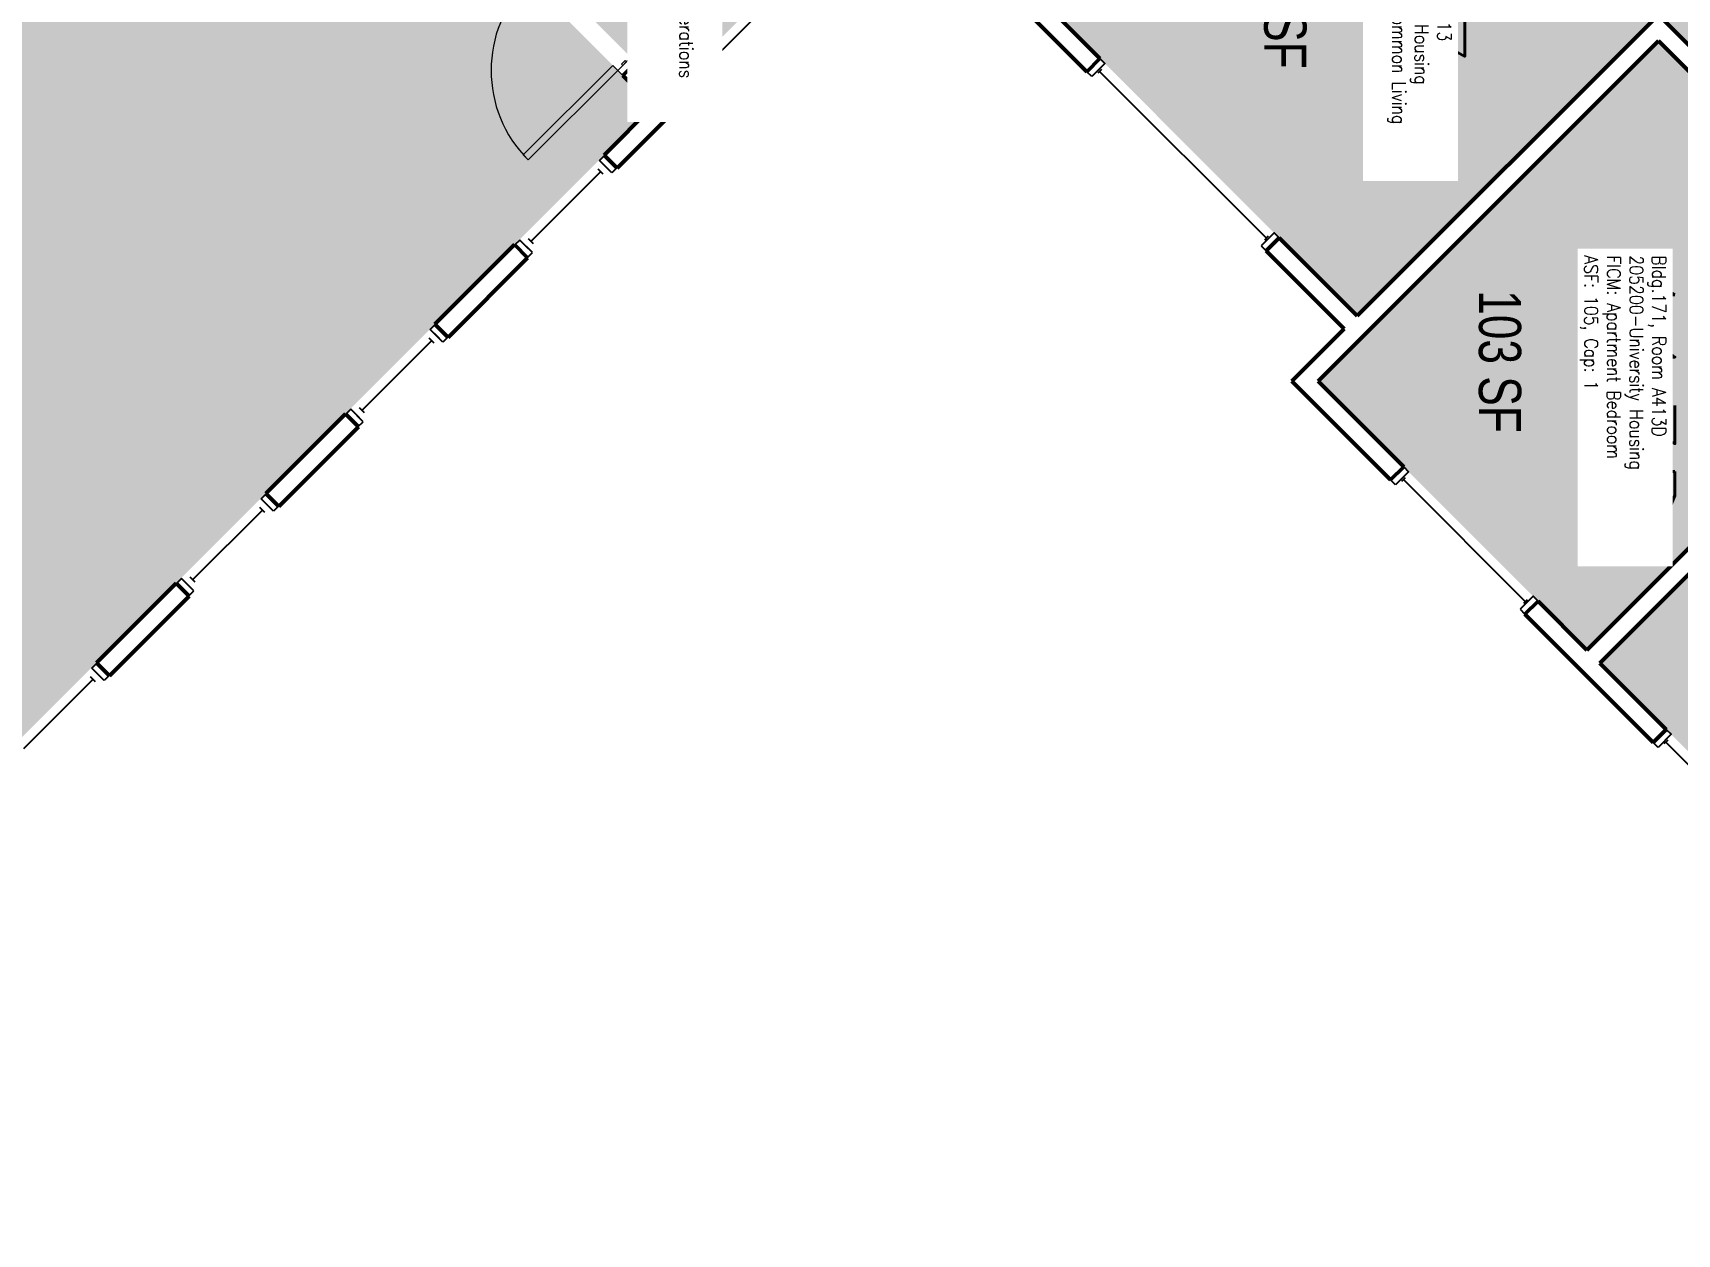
# Model space of a CAD drawing. Header units: inches. Extents: x 88 to 3257, y -489 to 2081.
# Drawn here: x 1965.7 to 2432.9, y 1173.5 to 1514.8 of the extents above; entities that cross this region are included whole.
import ezdxf
from ezdxf.enums import TextEntityAlignment as Align

# ---------------------------------------------------------------- set-up
doc = ezdxf.new("R2010")
doc.units = ezdxf.units.IN
doc.header["$LTSCALE"] = 48
doc.header["$MEASUREMENT"] = 0
for name, color, linetype in [('A-DOOR', 2, 'Continuous'), ('A-GLAZ', 1, 'Continuous'), ('A-IDEN-VNUM', 4, 'Continuous'), ('A-WALL', 5, 'Continuous'), ('AREA-TEXT', 3, 'Continuous'), ('Rooms-Category-Color', 7, 'Continuous'), ('Rooms-College-Color', 7, 'Continuous'), ('Rooms-Department-Color', 7, 'Continuous'), ('Rooms-Division-Color', 7, 'Continuous'), ('Rooms-Information', 7, 'Continuous')]:
    doc.layers.add(name, color=color, linetype=linetype)
doc.styles.add('AREA', font='arial.ttf', dxfattribs={"width": 0.75, "height": 12})
doc.styles.add('ROOMVNUMBER', font='simplex.shx', dxfattribs={"width": 0.85})

msp = doc.modelspace()

# ---------------------------------------------------------------- hatches: boundary and pattern name
at = {"layer": 'Rooms-Category-Color', "true_color": 0x728ef3}
for points in [[(2328.64, 1612.67), (2388.14, 1553.17), (2462.47, 1627.51), (2505.69, 1584.29), (2499.36, 1577.96), (2503.08, 1574.24), (2509.41, 1580.57), (2524.4, 1565.58), (2489.48, 1530.67), (2474.49, 1545.66), (2479.03, 1550.2), (2475.32, 1553.91), (2465.65, 1544.25), (2488.07, 1521.83), (2497.88, 1531.64), (2518.21, 1511.31), (2508.4, 1501.5), (2632.87, 1377.03), (2642.68, 1386.84), (2663.01, 1366.51), (2622, 1325.5), (2427.54, 1519.95), (2341.98, 1434.39), (2246.17, 1530.2)], [(1890.7, 1179.49), (1890.7, 1242.8), (1943.08, 1295.17), (1938.83, 1299.41), (1948.2, 1308.78), (1952.45, 1304.54), (2141.96, 1494.05), (2035.07, 1600.94), (1845.56, 1411.43), (1849.8, 1407.18), (1840.43, 1397.82), (1836.19, 1402.06), (1805.39, 1371.26), (1759.4, 1417.24), (1657.2, 1417.24), (1657.2, 1395.99), (1643.95, 1395.99), (1643.95, 1173.49), (1722.95, 1173.49), (1722.95, 1179.49)], [(2188.1, 1540.19), (2145.67, 1497.77), (2095.65, 1547.79), (2138.07, 1590.22)], [(2427.54, 1512.53), (2330.85, 1415.83), (2407.22, 1339.46), (2503.91, 1436.16)], [(2410.93, 1335.75), (2487.03, 1259.65), (2583.73, 1356.34), (2507.62, 1432.45)]]:
    msp.add_hatch(color=171, dxfattribs=at).paths.add_polyline_path(points)
at = {"layer": 'Rooms-College-Color', "true_color": 0xadadad}
for points in [[(2328.64, 1612.67), (2388.14, 1553.17), (2462.47, 1627.51), (2505.69, 1584.29), (2499.36, 1577.96), (2503.08, 1574.24), (2509.41, 1580.57), (2524.4, 1565.58), (2489.48, 1530.67), (2474.49, 1545.66), (2479.03, 1550.2), (2475.32, 1553.91), (2465.65, 1544.25), (2488.07, 1521.83), (2497.88, 1531.64), (2518.21, 1511.31), (2508.4, 1501.5), (2632.87, 1377.03), (2642.68, 1386.84), (2663.01, 1366.51), (2622, 1325.5), (2427.54, 1519.95), (2341.98, 1434.39), (2246.17, 1530.2)], [(1890.7, 1179.49), (1890.7, 1242.8), (1943.08, 1295.17), (1938.83, 1299.41), (1948.2, 1308.78), (1952.45, 1304.54), (2141.96, 1494.05), (2035.07, 1600.94), (1845.56, 1411.43), (1849.8, 1407.18), (1840.43, 1397.82), (1836.19, 1402.06), (1805.39, 1371.26), (1759.4, 1417.24), (1657.2, 1417.24), (1657.2, 1395.99), (1643.95, 1395.99), (1643.95, 1173.49), (1722.95, 1173.49), (1722.95, 1179.49)], [(2188.1, 1540.19), (2145.67, 1497.77), (2095.65, 1547.79), (2138.07, 1590.22)], [(2427.54, 1512.53), (2330.85, 1415.83), (2407.22, 1339.46), (2503.91, 1436.16)], [(2410.93, 1335.75), (2487.03, 1259.65), (2583.73, 1356.34), (2507.62, 1432.45)]]:
    msp.add_hatch(color=253, dxfattribs=at).paths.add_polyline_path(points)
at = {"layer": 'Rooms-Department-Color', "true_color": 0x604aed}
for points in [[(2328.64, 1612.67), (2388.14, 1553.17), (2462.47, 1627.51), (2505.69, 1584.29), (2499.36, 1577.96), (2503.08, 1574.24), (2509.41, 1580.57), (2524.4, 1565.58), (2489.48, 1530.67), (2474.49, 1545.66), (2479.03, 1550.2), (2475.32, 1553.91), (2465.65, 1544.25), (2488.07, 1521.83), (2497.88, 1531.64), (2518.21, 1511.31), (2508.4, 1501.5), (2632.87, 1377.03), (2642.68, 1386.84), (2663.01, 1366.51), (2622, 1325.5), (2427.54, 1519.95), (2341.98, 1434.39), (2246.17, 1530.2)], [(1890.7, 1179.49), (1890.7, 1242.8), (1943.08, 1295.17), (1938.83, 1299.41), (1948.2, 1308.78), (1952.45, 1304.54), (2141.96, 1494.05), (2035.07, 1600.94), (1845.56, 1411.43), (1849.8, 1407.18), (1840.43, 1397.82), (1836.19, 1402.06), (1805.39, 1371.26), (1759.4, 1417.24), (1657.2, 1417.24), (1657.2, 1395.99), (1643.95, 1395.99), (1643.95, 1173.49), (1722.95, 1173.49), (1722.95, 1179.49)], [(2188.1, 1540.19), (2145.67, 1497.77), (2095.65, 1547.79), (2138.07, 1590.22)], [(2427.54, 1512.53), (2330.85, 1415.83), (2407.22, 1339.46), (2503.91, 1436.16)], [(2410.93, 1335.75), (2487.03, 1259.65), (2583.73, 1356.34), (2507.62, 1432.45)]]:
    msp.add_hatch(color=173, dxfattribs=at).paths.add_polyline_path(points)
at = {"layer": 'Rooms-Division-Color', "true_color": 0x604aed}
for points in [[(2328.64, 1612.67), (2388.14, 1553.17), (2462.47, 1627.51), (2505.69, 1584.29), (2499.36, 1577.96), (2503.08, 1574.24), (2509.41, 1580.57), (2524.4, 1565.58), (2489.48, 1530.67), (2474.49, 1545.66), (2479.03, 1550.2), (2475.32, 1553.91), (2465.65, 1544.25), (2488.07, 1521.83), (2497.88, 1531.64), (2518.21, 1511.31), (2508.4, 1501.5), (2632.87, 1377.03), (2642.68, 1386.84), (2663.01, 1366.51), (2622, 1325.5), (2427.54, 1519.95), (2341.98, 1434.39), (2246.17, 1530.2)], [(1890.7, 1179.49), (1890.7, 1242.8), (1943.08, 1295.17), (1938.83, 1299.41), (1948.2, 1308.78), (1952.45, 1304.54), (2141.96, 1494.05), (2035.07, 1600.94), (1845.56, 1411.43), (1849.8, 1407.18), (1840.43, 1397.82), (1836.19, 1402.06), (1805.39, 1371.26), (1759.4, 1417.24), (1657.2, 1417.24), (1657.2, 1395.99), (1643.95, 1395.99), (1643.95, 1173.49), (1722.95, 1173.49), (1722.95, 1179.49)], [(2188.1, 1540.19), (2145.67, 1497.77), (2095.65, 1547.79), (2138.07, 1590.22)], [(2427.54, 1512.53), (2330.85, 1415.83), (2407.22, 1339.46), (2503.91, 1436.16)], [(2410.93, 1335.75), (2487.03, 1259.65), (2583.73, 1356.34), (2507.62, 1432.45)]]:
    msp.add_hatch(color=173, dxfattribs=at).paths.add_polyline_path(points)

# ---------------------------------------------------------------- linework, layer by layer
at = {"layer": 'A-DOOR', "linetype": 'Continuous', "lineweight": 18}
for p, q in [((2130.44, 1505.57), (2104.99, 1480.12)), ((2130.44, 1505.57), (2104.99, 1480.12)), ((2131.86, 1504.16), (2130.44, 1505.57)), ((2131.86, 1504.16), (2130.44, 1505.57)), ((2131.86, 1504.16), (2135.57, 1507.87)), ((2131.86, 1504.16), (2135.57, 1507.87)), ((2133.98, 1506.99), (2132.92, 1505.93)), ((2133.98, 1506.99), (2132.92, 1505.93)), ((2132.92, 1505.93), (2133.27, 1505.57)), ((2132.92, 1505.93), (2133.27, 1505.57)), ((2133.27, 1505.57), (2134.33, 1506.63)), ((2133.27, 1505.57), (2134.33, 1506.63)), ((2136.99, 1506.46), (2133.27, 1502.74)), ((2136.99, 1506.46), (2133.27, 1502.74)), ((2134.33, 1506.63), (2133.98, 1506.99)), ((2134.33, 1506.63), (2133.98, 1506.99)), ((2135.57, 1507.87), (2136.99, 1506.46)), ((2135.57, 1507.87), (2136.99, 1506.46)), ((2106.4, 1478.7), (2131.86, 1504.16)), ((2106.4, 1478.7), (2131.86, 1504.16)), ((2133.27, 1502.74), (2131.86, 1504.16)), ((2133.27, 1502.74), (2131.86, 1504.16)), ((2104.99, 1480.12), (2106.4, 1478.7)), ((2104.99, 1480.12), (2106.4, 1478.7))]:
    msp.add_line(p, q, dxfattribs=at)
at = {"layer": 'A-DOOR'}
for p, q in [((2136.52, 1500.34), (2137.95, 1501.76)), ((2136.52, 1500.34), (2137.95, 1501.76)), ((2136.82, 1500.04), (2136.52, 1500.34)), ((2136.82, 1500.04), (2136.52, 1500.34)), ((2137.84, 1501.05), (2136.82, 1500.04)), ((2137.84, 1501.05), (2136.82, 1500.04)), ((2137.95, 1501.76), (2139.37, 1503.19)), ((2137.95, 1501.76), (2139.37, 1503.19)), ((2145.94, 1493.58), (2138.47, 1501.05)), ((2145.94, 1493.58), (2138.47, 1501.05)), ((2139.67, 1502.88), (2138.66, 1501.87)), ((2139.67, 1502.88), (2138.66, 1501.87)), ((2138.66, 1501.23), (2146.12, 1493.77)), ((2138.66, 1501.23), (2146.12, 1493.77)), ((2139.37, 1503.19), (2139.67, 1502.88)), ((2139.37, 1503.19), (2139.67, 1502.88)), ((2144.93, 1491.93), (2145.94, 1492.95)), ((2144.93, 1491.93), (2145.94, 1492.95)), ((2145.23, 1491.63), (2144.93, 1491.93)), ((2145.23, 1491.63), (2144.93, 1491.93)), ((2148.08, 1494.48), (2145.23, 1491.63)), ((2148.08, 1494.48), (2145.23, 1491.63)), ((2146.76, 1493.77), (2147.78, 1494.78)), ((2146.76, 1493.77), (2147.78, 1494.78)), ((2147.78, 1494.78), (2148.08, 1494.48)), ((2147.78, 1494.78), (2148.08, 1494.48))]:
    msp.add_line(p, q, dxfattribs=at)
at = {"layer": 'A-DOOR', "linetype": 'Continuous', "lineweight": 18}
msp.add_arc((2131.86, 1504.16), 36, 135, 225, dxfattribs=at)
msp.add_arc((2131.86, 1504.16), 36, 135, 225, dxfattribs=at)
at = {"layer": 'A-DOOR'}
for centre, start, end in [((2138.16, 1500.73), 45, 135), ((2138.16, 1500.73), 45, 135), ((2138.98, 1501.55), 135, 225), ((2138.98, 1501.55), 135, 225), ((2145.62, 1493.26), 315, 45), ((2145.62, 1493.26), 315, 45), ((2146.44, 1494.08), 225, 315), ((2146.44, 1494.08), 225, 315)]:
    msp.add_arc(centre, 0.45, start, end, dxfattribs=at)
at = {"layer": 'A-GLAZ', "linetype": 'Continuous', "lineweight": 25}
for p, q in [((2170.87, 1519.25), (2159.55, 1507.93)), ((2170.87, 1519.25), (2159.55, 1507.93)), ((2156.37, 1508.29), (2154.96, 1506.87)), ((2156.37, 1508.29), (2154.96, 1506.87)), ((2154.96, 1506.87), (2158.49, 1503.34)), ((2154.96, 1506.87), (2158.49, 1503.34)), ((2159.91, 1504.75), (2156.37, 1508.29)), ((2159.91, 1504.75), (2156.37, 1508.29)), ((2157.43, 1507.23), (2158.85, 1505.81)), ((2157.43, 1507.23), (2158.85, 1505.81)), ((2158.49, 1503.34), (2159.91, 1504.75)), ((2158.49, 1503.34), (2159.91, 1504.75)), ((2160.26, 1507.23), (2158.85, 1508.64)), ((2160.26, 1507.23), (2158.85, 1508.64)), ((2269.32, 1504.4), (2268.26, 1503.34)), ((2269.32, 1504.4), (2268.26, 1503.34)), ((2268.79, 1503.87), (2316.17, 1456.5)), ((2268.79, 1503.87), (2316.17, 1456.5)), ((2126.67, 1478.59), (2128.09, 1480)), ((2126.67, 1478.59), (2128.09, 1480)), ((2130.21, 1475.05), (2126.67, 1478.59)), ((2130.21, 1475.05), (2126.67, 1478.59)), ((2127.73, 1477.53), (2129.15, 1476.11)), ((2127.73, 1477.53), (2129.15, 1476.11)), ((2128.09, 1480), (2131.62, 1476.47)), ((2128.09, 1480), (2131.62, 1476.47)), ((2131.62, 1476.47), (2130.21, 1475.05)), ((2131.62, 1476.47), (2130.21, 1475.05)), ((2107.23, 1455.61), (2127.03, 1475.41)), ((2107.23, 1455.61), (2127.03, 1475.41)), ((2127.73, 1474.7), (2126.32, 1476.11)), ((2127.73, 1474.7), (2126.32, 1476.11)), ((2104.04, 1455.96), (2102.63, 1454.55)), ((2104.04, 1455.96), (2102.63, 1454.55)), ((2102.63, 1454.55), (2106.17, 1451.01)), ((2102.63, 1454.55), (2106.17, 1451.01)), ((2107.58, 1452.43), (2104.04, 1455.96)), ((2107.58, 1452.43), (2104.04, 1455.96)), ((2106.52, 1453.49), (2105.11, 1454.9)), ((2106.52, 1453.49), (2105.11, 1454.9)), ((2107.93, 1454.9), (2106.52, 1456.32)), ((2107.93, 1454.9), (2106.52, 1456.32)), ((2316.7, 1457.03), (2315.64, 1455.96)), ((2316.7, 1457.03), (2315.64, 1455.96)), ((2106.17, 1451.01), (2107.58, 1452.43)), ((2106.17, 1451.01), (2107.58, 1452.43)), ((2078.59, 1430.51), (2080, 1431.92)), ((2078.59, 1430.51), (2080, 1431.92)), ((2082.12, 1426.97), (2078.59, 1430.51)), ((2082.12, 1426.97), (2078.59, 1430.51)), ((2080, 1431.92), (2083.54, 1428.38)), ((2080, 1431.92), (2083.54, 1428.38)), ((2059.14, 1407.52), (2078.94, 1427.32)), ((2059.14, 1407.52), (2078.94, 1427.32)), ((2079.65, 1426.62), (2078.23, 1428.03)), ((2079.65, 1426.62), (2078.23, 1428.03)), ((2079.65, 1429.45), (2081.06, 1428.03)), ((2079.65, 1429.45), (2081.06, 1428.03)), ((2083.54, 1428.38), (2082.12, 1426.97)), ((2083.54, 1428.38), (2082.12, 1426.97)), ((2055.96, 1407.88), (2054.55, 1406.46)), ((2055.96, 1407.88), (2054.55, 1406.46)), ((2054.55, 1406.46), (2058.08, 1402.93)), ((2054.55, 1406.46), (2058.08, 1402.93)), ((2059.5, 1404.34), (2055.96, 1407.88)), ((2059.5, 1404.34), (2055.96, 1407.88)), ((2058.44, 1405.4), (2057.02, 1406.82)), ((2058.44, 1405.4), (2057.02, 1406.82)), ((2059.85, 1406.82), (2058.44, 1408.23)), ((2059.85, 1406.82), (2058.44, 1408.23)), ((2058.08, 1402.93), (2059.5, 1404.34)), ((2058.08, 1402.93), (2059.5, 1404.34)), ((2355.62, 1388.41), (2354.56, 1387.35)), ((2355.62, 1388.41), (2354.56, 1387.35)), ((2355.09, 1387.88), (2389.74, 1353.23)), ((2355.09, 1387.88), (2389.74, 1353.23)), ((2030.51, 1382.42), (2031.92, 1383.84)), ((2030.51, 1382.42), (2031.92, 1383.84)), ((2031.92, 1383.84), (2035.45, 1380.3)), ((2031.92, 1383.84), (2035.45, 1380.3)), ((2030.86, 1379.24), (2011.06, 1359.44)), ((2030.86, 1379.24), (2011.06, 1359.44)), ((2031.57, 1378.53), (2030.15, 1379.95)), ((2031.57, 1378.53), (2030.15, 1379.95)), ((2034.04, 1378.89), (2030.51, 1382.42)), ((2034.04, 1378.89), (2030.51, 1382.42)), ((2032.98, 1379.95), (2031.57, 1381.36)), ((2032.98, 1379.95), (2031.57, 1381.36)), ((2035.45, 1380.3), (2034.04, 1378.89)), ((2035.45, 1380.3), (2034.04, 1378.89)), ((2007.88, 1359.8), (2006.46, 1358.38)), ((2007.88, 1359.8), (2006.46, 1358.38)), ((2011.41, 1356.26), (2007.88, 1359.8)), ((2011.41, 1356.26), (2007.88, 1359.8)), ((2011.77, 1358.73), (2010.35, 1360.15)), ((2011.77, 1358.73), (2010.35, 1360.15)), ((2006.46, 1358.38), (2010, 1354.85)), ((2006.46, 1358.38), (2010, 1354.85)), ((2008.94, 1358.73), (2010.35, 1357.32)), ((2008.94, 1358.73), (2010.35, 1357.32)), ((2010, 1354.85), (2011.41, 1356.26)), ((2010, 1354.85), (2011.41, 1356.26)), ((2390.27, 1353.76), (2389.21, 1352.7)), ((2390.27, 1353.76), (2389.21, 1352.7)), ((1983.48, 1330.45), (1982.07, 1331.86)), ((1983.48, 1330.45), (1982.07, 1331.86)), ((1982.42, 1334.34), (1983.84, 1335.75)), ((1982.42, 1334.34), (1983.84, 1335.75)), ((1985.96, 1330.8), (1982.42, 1334.34)), ((1985.96, 1330.8), (1982.42, 1334.34)), ((1984.9, 1331.86), (1983.48, 1333.28)), ((1984.9, 1331.86), (1983.48, 1333.28)), ((1983.84, 1335.75), (1987.37, 1332.22)), ((1983.84, 1335.75), (1987.37, 1332.22)), ((1987.37, 1332.22), (1985.96, 1330.8)), ((1987.37, 1332.22), (1985.96, 1330.8)), ((1982.78, 1331.16), (1962.98, 1311.36)), ((1982.78, 1331.16), (1962.98, 1311.36)), ((2430.2, 1313.83), (2429.14, 1312.77)), ((2430.2, 1313.83), (2429.14, 1312.77)), ((2429.67, 1313.3), (2464.31, 1278.65)), ((2429.67, 1313.3), (2464.31, 1278.65))]:
    msp.add_line(p, q, dxfattribs=at)
for points in [[(2266.58, 1502.37), (2265.17, 1503.78), (2268.88, 1507.5), (2270.3, 1506.08)], [(2266.58, 1502.37), (2265.17, 1503.78), (2268.88, 1507.5), (2270.3, 1506.08)], [(2314.67, 1454.29), (2316.08, 1452.87), (2319.79, 1456.58), (2318.38, 1458)], [(2314.67, 1454.29), (2316.08, 1452.87), (2319.79, 1456.58), (2318.38, 1458)], [(2352.88, 1386.38), (2351.46, 1387.79), (2355.18, 1391.5), (2356.59, 1390.09)], [(2352.88, 1386.38), (2351.46, 1387.79), (2355.18, 1391.5), (2356.59, 1390.09)], [(2388.23, 1351.02), (2389.65, 1349.61), (2393.36, 1353.32), (2391.95, 1354.73)], [(2388.23, 1351.02), (2389.65, 1349.61), (2393.36, 1353.32), (2391.95, 1354.73)], [(2427.46, 1311.8), (2426.04, 1313.21), (2429.75, 1316.92), (2431.17, 1315.51)], [(2427.46, 1311.8), (2426.04, 1313.21), (2429.75, 1316.92), (2431.17, 1315.51)]]:
    msp.add_lwpolyline(points, close=True, dxfattribs=at)
at = {"layer": 'A-WALL', "linetype": 'Continuous', "lineweight": 50}
for p, q in [((2238.75, 1530.2), (2265.17, 1503.78)), ((2238.75, 1530.2), (2265.17, 1503.78)), ((2268.88, 1507.5), (2246.17, 1530.2)), ((2268.88, 1507.5), (2246.17, 1530.2)), ((2427.54, 1519.95), (2341.98, 1434.39)), ((2427.54, 1519.95), (2341.98, 1434.39)), ((2477.93, 1469.57), (2427.54, 1519.95)), ((2477.93, 1469.57), (2427.54, 1519.95)), ((2330.85, 1415.83), (2427.54, 1512.53)), ((2330.85, 1415.83), (2427.54, 1512.53)), ((2427.54, 1512.53), (2474.21, 1465.86)), ((2427.54, 1512.53), (2474.21, 1465.86)), ((2136.99, 1506.46), (2133.27, 1502.74)), ((2136.99, 1506.46), (2133.27, 1502.74)), ((2145.67, 1497.77), (2136.99, 1506.46)), ((2145.67, 1497.77), (2136.99, 1506.46)), ((2154.87, 1506.96), (2145.67, 1497.77)), ((2154.87, 1506.96), (2145.67, 1497.77)), ((2158.58, 1503.25), (2154.87, 1506.96)), ((2158.58, 1503.25), (2154.87, 1506.96)), ((2265.17, 1503.78), (2268.88, 1507.5)), ((2265.17, 1503.78), (2268.88, 1507.5)), ((2131.71, 1476.38), (2158.58, 1503.25)), ((2131.71, 1476.38), (2158.58, 1503.25)), ((2133.27, 1502.74), (2141.96, 1494.05)), ((2133.27, 1502.74), (2141.96, 1494.05)), ((2141.96, 1494.05), (2128, 1480.09)), ((2141.96, 1494.05), (2128, 1480.09)), ((2128, 1480.09), (2131.71, 1476.38)), ((2128, 1480.09), (2131.71, 1476.38)), ((2102.54, 1454.64), (2079.91, 1432.01)), ((2102.54, 1454.64), (2079.91, 1432.01)), ((2106.25, 1450.92), (2102.54, 1454.64)), ((2106.25, 1450.92), (2102.54, 1454.64)), ((2319.79, 1456.58), (2316.08, 1452.87)), ((2319.79, 1456.58), (2316.08, 1452.87)), ((2341.98, 1434.39), (2319.79, 1456.58)), ((2341.98, 1434.39), (2319.79, 1456.58)), ((2083.63, 1428.3), (2106.25, 1450.92)), ((2083.63, 1428.3), (2106.25, 1450.92)), ((2316.08, 1452.87), (2338.27, 1430.68)), ((2316.08, 1452.87), (2338.27, 1430.68)), ((2503.91, 1436.16), (2407.22, 1339.46)), ((2503.91, 1436.16), (2407.22, 1339.46)), ((2079.91, 1432.01), (2083.63, 1428.3)), ((2079.91, 1432.01), (2083.63, 1428.3)), ((2338.27, 1430.68), (2323.42, 1415.83)), ((2338.27, 1430.68), (2323.42, 1415.83)), ((2410.93, 1335.75), (2507.62, 1432.45)), ((2410.93, 1335.75), (2507.62, 1432.45)), ((2323.42, 1415.83), (2351.46, 1387.79)), ((2323.42, 1415.83), (2351.46, 1387.79)), ((2355.18, 1391.5), (2330.85, 1415.83)), ((2355.18, 1391.5), (2330.85, 1415.83)), ((2054.46, 1406.55), (2031.83, 1383.93)), ((2054.46, 1406.55), (2031.83, 1383.93)), ((2058.17, 1402.84), (2054.46, 1406.55)), ((2058.17, 1402.84), (2054.46, 1406.55)), ((2035.54, 1380.21), (2058.17, 1402.84)), ((2035.54, 1380.21), (2058.17, 1402.84)), ((2351.46, 1387.79), (2355.18, 1391.5)), ((2351.46, 1387.79), (2355.18, 1391.5)), ((2031.83, 1383.93), (2035.54, 1380.21)), ((2031.83, 1383.93), (2035.54, 1380.21)), ((2006.38, 1358.47), (1983.75, 1335.84)), ((2006.38, 1358.47), (1983.75, 1335.84)), ((2010.09, 1354.76), (2006.38, 1358.47)), ((2010.09, 1354.76), (2006.38, 1358.47)), ((1987.46, 1332.13), (2010.09, 1354.76)), ((1987.46, 1332.13), (2010.09, 1354.76)), ((2393.36, 1353.32), (2389.65, 1349.61)), ((2393.36, 1353.32), (2389.65, 1349.61)), ((2407.22, 1339.46), (2393.36, 1353.32)), ((2407.22, 1339.46), (2393.36, 1353.32)), ((2389.65, 1349.61), (2426.04, 1313.21)), ((2389.65, 1349.61), (2426.04, 1313.21)), ((1983.75, 1335.84), (1987.46, 1332.13)), ((1983.75, 1335.84), (1987.46, 1332.13)), ((2429.75, 1316.92), (2410.93, 1335.75)), ((2429.75, 1316.92), (2410.93, 1335.75)), ((2426.04, 1313.21), (2429.75, 1316.92)), ((2426.04, 1313.21), (2429.75, 1316.92))]:
    msp.add_line(p, q, dxfattribs=at)

# ---------------------------------------------------------------- texts
at = {"layer": 'A-IDEN-VNUM', "style": 'ROOMVNUMBER', "width": 0.85}
for s, p in [('413', (2359.01, 1533.69)), ('413D', (2418.75, 1413.33))]:
    msp.add_text(s, height=27, rotation=270, dxfattribs=at).set_placement(p, align=Align.MIDDLE_CENTER)
at = {"layer": 'AREA-TEXT', "style": 'AREA', "width": 0.75}
for s, p in [('249 SF', (2321.54, 1524.91)), ('103 SF', (2382.55, 1421.44))]:
    msp.add_text(s, height=12, rotation=270, dxfattribs=at).set_placement(p, align=Align.MIDDLE_CENTER)

# ---------------------------------------------------------------- next in the draw order: texts
at = {"layer": 'Rooms-Information', "char_height": 3.8571, "width": 86.4, "attachment_point": 7, "rotation": 270, "style": 'ROOMVNUMBER', "bg_fill": 3, "box_fill_scale": 1.5, "bg_fill_color": 256, "bg_fill_true_color": 13158600, "bg_fill_transparency": 0}
for s, insert in [('Bldg.171, Room A422^M^J140904-UH-Custodial Operations^M^JFICM: Storage Closet^M^JASF: 29', (2136.51, 1577.82)), ('Bldg.171, Room A413^M^J205200-University Housing^M^JFICM: Apartment Common Living^M^JASF: 420', (2345.51, 1561.01)), ('Bldg.171, Room A413D^M^J205200-University Housing^M^JFICM: Apartment Bedroom^M^JASF: 105, Cap: 1', (2405.25, 1451.58))]:
    msp.add_mtext(s, dxfattribs=dict(at, insert=insert))

doc.saveas('drawing.dxf')
